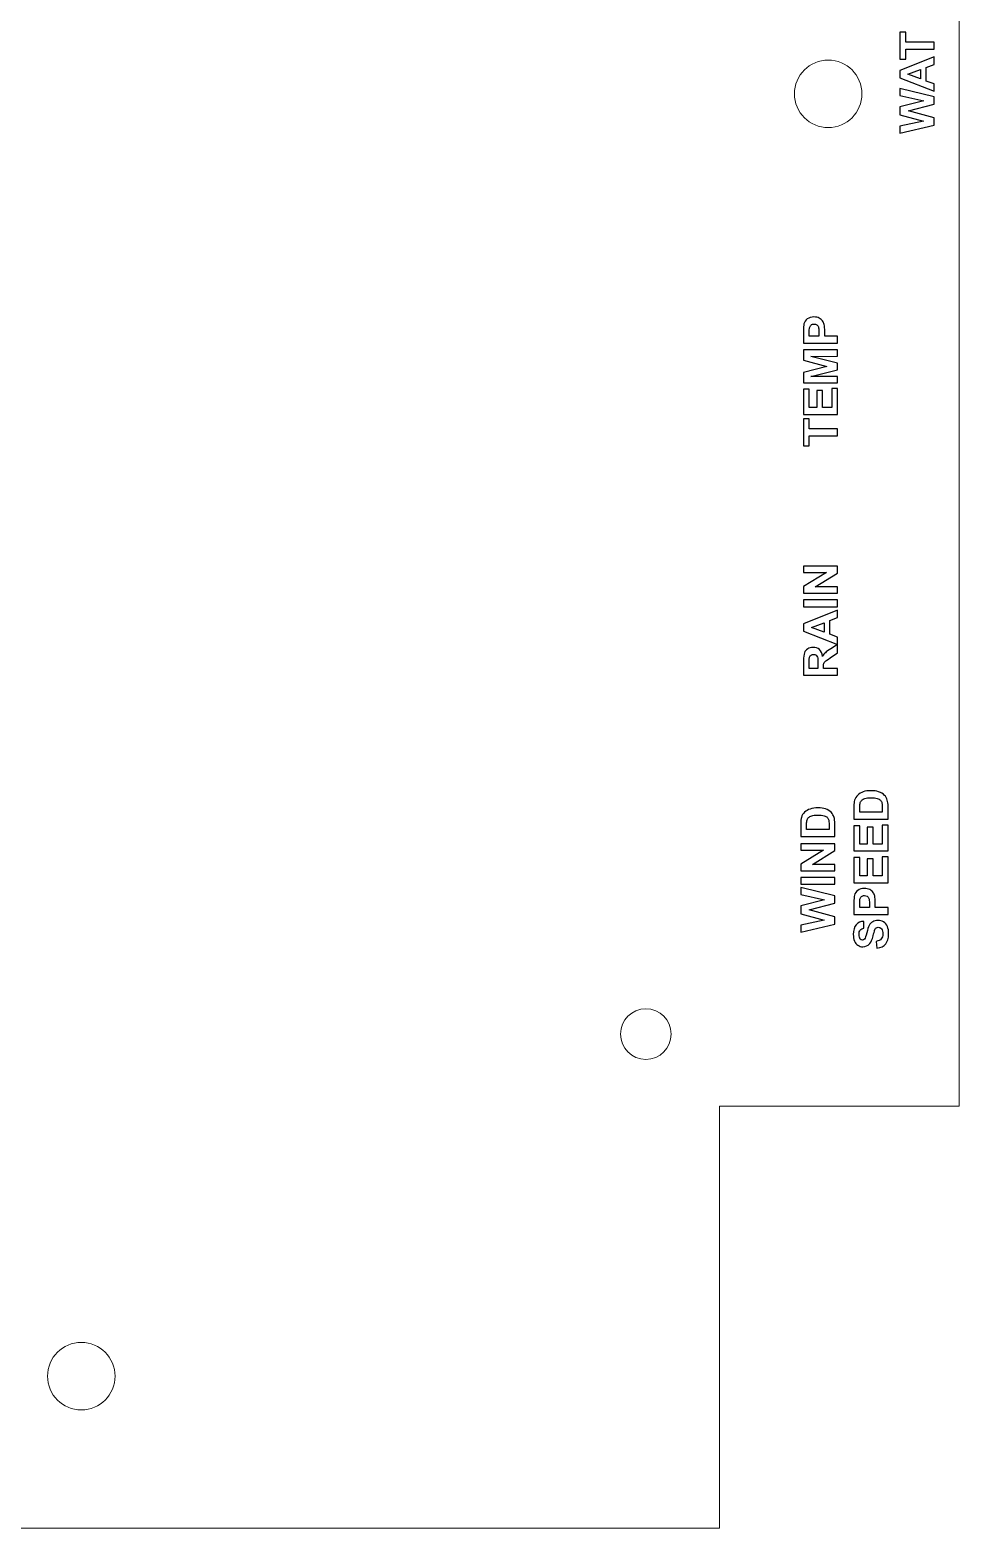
# Model space of a CAD drawing. Header units: millimetres. Extents: x -69 to 35, y -65 to 105.
# Drawn here: x -20.5 to 34.6, y -64.5 to 24.3 of the extents above; entities that cross this region are included whole.
import ezdxf

# ---------------------------------------------------------------- set-up
doc = ezdxf.new("R2010")
doc.units = ezdxf.units.MM
doc.header["$MEASUREMENT"] = 0
doc.layers.add('Layer 1', color=7, linetype='Continuous')

msp = doc.modelspace()

# ---------------------------------------------------------------- linework, layer by layer
at = {"layer": 'Layer 1', "color": 250, "lineweight": 20}
for centre, major_axis in [((26.8119, 20.4983), (0, 2)), ((16.0081, -35.2268), (0, 1.5)), ((-17.438, -55.5017), (0, 2))]:
    msp.add_ellipse(centre, major_axis=major_axis, ratio=1, dxfattribs=at)
msp.add_open_spline([(20.3802, 80.4983), (20.3802, 80.4983), (34.562, 80.4983), (34.562, 80.4983), (34.562, 80.4983), (34.562, 80.4983), (34.562, -39.5017), (34.562, -39.5017), (34.562, -39.5017), (34.562, -39.5017), (20.3802, -39.5017), (20.3802, -39.5017), (20.3802, -39.5017), (20.3802, -39.5017), (20.3802, -64.5017), (20.3802, -64.5017), (20.3802, -64.5017), (20.3802, -64.5017), (-55.2562, -64.5017), (-55.2562, -64.5017), (-55.2562, -64.5017), (-55.2562, -64.5017), (-55.2562, -39.5017), (-55.2562, -39.5017), (-55.2562, -39.5017), (-55.2562, -39.5017), (-69.438, -39.5017), (-69.438, -39.5017), (-69.438, -39.5017), (-69.438, -39.5017), (-69.438, 80.4983), (-69.438, 80.4983), (-69.438, 80.4983), (-69.438, 80.4983), (-55.2562, 80.4983), (-55.2562, 80.4983), (-55.2562, 80.4983), (-55.2562, 80.4983), (-55.2562, 105.4983), (-55.2562, 105.4983), (-55.2562, 105.4983), (-55.2562, 105.4983), (20.3802, 105.4983), (20.3802, 105.4983), (20.3802, 105.4983), (20.3802, 105.4983), (20.3802, 80.4983), (20.3802, 80.4983)], degree=3, knots=[0, 0, 0, 0, 0.0769231, 0.0769231, 0.0769231, 0.0769231, 0.1538462, 0.1538462, 0.1538462, 0.1538462, 0.2307692, 0.2307692, 0.2307692, 0.2307692, 0.3076923, 0.3076923, 0.3076923, 0.3076923, 0.3846154, 0.3846154, 0.3846154, 0.3846154, 0.4615385, 0.4615385, 0.4615385, 0.4615385, 0.5384615, 0.5384615, 0.5384615, 0.5384615, 0.6153846, 0.6153846, 0.6153846, 0.6153846, 0.6923077, 0.6923077, 0.6923077, 0.6923077, 0.7692308, 0.7692308, 0.7692308, 0.7692308, 0.8461538, 0.8461538, 0.8461538, 0.8461538, 1, 1, 1, 1], dxfattribs=at)
at = {"layer": 'Layer 1', "color": 250}
for points, knots in [([(33.0828, 23.1472), (33.0828, 23.1472), (31.4036, 23.1472), (31.4036, 23.1472), (31.4036, 23.1472), (31.4036, 23.1472), (31.4036, 22.5489), (31.4036, 22.5489), (31.4036, 22.5489), (31.4036, 22.5489), (31.0621, 22.5489), (31.0621, 22.5489), (31.0621, 22.5489), (31.0621, 22.5489), (31.0621, 24.1519), (31.0621, 24.1519), (31.0621, 24.1519), (31.0621, 24.1519), (31.4036, 24.1519), (31.4036, 24.1519), (31.4036, 24.1519), (31.4036, 24.1519), (31.4036, 23.5564), (31.4036, 23.5564), (31.4036, 23.5564), (31.4036, 23.5564), (33.0828, 23.5564), (33.0828, 23.5564), (33.0828, 23.5564), (33.0828, 23.5564), (33.0828, 23.1472), (33.0828, 23.1472)], [0, 0, 0, 0, 0.1111111, 0.1111111, 0.1111111, 0.1111111, 0.2222222, 0.2222222, 0.2222222, 0.2222222, 0.3333333, 0.3333333, 0.3333333, 0.3333333, 0.4444444, 0.4444444, 0.4444444, 0.4444444, 0.5555556, 0.5555556, 0.5555556, 0.5555556, 0.6666667, 0.6666667, 0.6666667, 0.6666667, 0.7777778, 0.7777778, 0.7777778, 0.7777778, 1, 1, 1, 1]), ([(33.0828, 22.6843), (33.0828, 22.6843), (33.0828, 22.2436), (33.0828, 22.2436), (33.0828, 22.2436), (33.0828, 22.2436), (32.6228, 22.0691), (32.6228, 22.0691), (32.6228, 22.0691), (32.6228, 22.0691), (32.6228, 21.2587), (32.6228, 21.2587), (32.6228, 21.2587), (32.6228, 21.2587), (33.0828, 21.0907), (33.0828, 21.0907), (33.0828, 21.0907), (33.0828, 21.0907), (33.0828, 20.658), (33.0828, 20.658), (33.0828, 20.658), (33.0828, 20.658), (31.0621, 21.4426), (31.0621, 21.4426), (31.0621, 21.4426), (31.0621, 21.4426), (31.0621, 21.8748), (31.0621, 21.8748), (31.0621, 21.8748), (31.0621, 21.8748), (33.0828, 22.6843), (33.0828, 22.6843)], [0, 0, 0, 0, 0.1111111, 0.1111111, 0.1111111, 0.1111111, 0.2222222, 0.2222222, 0.2222222, 0.2222222, 0.3333333, 0.3333333, 0.3333333, 0.3333333, 0.4444444, 0.4444444, 0.4444444, 0.4444444, 0.5555556, 0.5555556, 0.5555556, 0.5555556, 0.6666667, 0.6666667, 0.6666667, 0.6666667, 0.7777778, 0.7777778, 0.7777778, 0.7777778, 1, 1, 1, 1]), ([(32.2813, 21.9365), (32.2813, 21.9365), (31.5334, 21.6556), (31.5334, 21.6556), (31.5334, 21.6556), (31.5334, 21.6556), (32.2813, 21.3828), (32.2813, 21.3828), (32.2813, 21.3828), (32.2813, 21.3828), (32.2813, 21.9365), (32.2813, 21.9365)], [0, 0, 0, 0, 0.25, 0.25, 0.25, 0.25, 0.5, 0.5, 0.5, 0.5, 1, 1, 1, 1]), ([(33.0828, 18.6335), (33.0828, 18.6335), (31.0621, 18.1585), (31.0621, 18.1585), (31.0621, 18.1585), (31.0621, 18.1585), (31.0621, 18.579), (31.0621, 18.579), (31.0621, 18.579), (31.0621, 18.579), (32.4502, 18.8795), (32.4502, 18.8795), (32.4502, 18.8795), (32.4502, 18.8795), (31.0621, 19.2483), (31.0621, 19.2483), (31.0621, 19.2483), (31.0621, 19.2483), (31.0621, 19.7347), (31.0621, 19.7347), (31.0621, 19.7347), (31.0621, 19.7347), (32.4737, 20.0874), (32.4737, 20.0874), (32.4737, 20.0874), (32.4737, 20.0874), (31.0621, 20.3951), (31.0621, 20.3951), (31.0621, 20.3951), (31.0621, 20.3951), (31.0621, 20.8057), (31.0621, 20.8057), (31.0621, 20.8057), (31.0621, 20.8057), (33.0828, 20.3189), (33.0828, 20.3189), (33.0828, 20.3189), (33.0828, 20.3189), (33.0828, 19.8819), (33.0828, 19.8819), (33.0828, 19.8819), (33.0828, 19.8819), (31.572, 19.4835), (31.572, 19.4835), (31.572, 19.4835), (31.572, 19.4835), (33.0828, 19.0823), (33.0828, 19.0823), (33.0828, 19.0823), (33.0828, 19.0823), (33.0828, 18.6335), (33.0828, 18.6335)], [0, 0, 0, 0, 0.0714286, 0.0714286, 0.0714286, 0.0714286, 0.1428571, 0.1428571, 0.1428571, 0.1428571, 0.2142857, 0.2142857, 0.2142857, 0.2142857, 0.2857143, 0.2857143, 0.2857143, 0.2857143, 0.3571429, 0.3571429, 0.3571429, 0.3571429, 0.4285714, 0.4285714, 0.4285714, 0.4285714, 0.5, 0.5, 0.5, 0.5, 0.5714286, 0.5714286, 0.5714286, 0.5714286, 0.6428571, 0.6428571, 0.6428571, 0.6428571, 0.7142857, 0.7142857, 0.7142857, 0.7142857, 0.7857143, 0.7857143, 0.7857143, 0.7857143, 0.8571429, 0.8571429, 0.8571429, 0.8571429, 1, 1, 1, 1]), ([(27.3678, 5.7297), (27.3678, 5.7297), (25.3471, 5.7297), (25.3471, 5.7297), (25.3471, 5.7297), (25.3471, 5.7297), (25.3471, 6.384), (25.3471, 6.384), (25.3471, 6.384), (25.3471, 6.6319), (25.3575, 6.7932), (25.3772, 6.8685), (25.3772, 6.8685), (25.4078, 6.9842), (25.4736, 7.0811), (25.5752, 7.1592), (25.5752, 7.1592), (25.6768, 7.2372), (25.8081, 7.2763), (25.9689, 7.2763), (25.9689, 7.2763), (26.0931, 7.2763), (26.1971, 7.2537), (26.2817, 7.209), (26.2817, 7.209), (26.3664, 7.1639), (26.4327, 7.107), (26.4812, 7.0378), (26.4812, 7.0378), (26.5291, 6.9687), (26.5611, 6.8981), (26.5766, 6.8266), (26.5766, 6.8266), (26.5959, 6.7292), (26.6058, 6.5886), (26.6058, 6.4042), (26.6058, 6.4042), (26.6058, 6.4042), (26.6058, 6.1389), (26.6058, 6.1389), (26.6058, 6.1389), (26.6058, 6.1389), (27.3678, 6.1389), (27.3678, 6.1389), (27.3678, 6.1389), (27.3678, 6.1389), (27.3678, 5.7297), (27.3678, 5.7297)], [0, 0, 0, 0, 0.0769231, 0.0769231, 0.0769231, 0.0769231, 0.1538462, 0.1538462, 0.1538462, 0.1538462, 0.2307692, 0.2307692, 0.2307692, 0.2307692, 0.3076923, 0.3076923, 0.3076923, 0.3076923, 0.3846154, 0.3846154, 0.3846154, 0.3846154, 0.4615385, 0.4615385, 0.4615385, 0.4615385, 0.5384615, 0.5384615, 0.5384615, 0.5384615, 0.6153846, 0.6153846, 0.6153846, 0.6153846, 0.6923077, 0.6923077, 0.6923077, 0.6923077, 0.7692308, 0.7692308, 0.7692308, 0.7692308, 0.8461538, 0.8461538, 0.8461538, 0.8461538, 1, 1, 1, 1]), ([(25.6886, 6.1389), (25.6886, 6.1389), (26.2643, 6.1389), (26.2643, 6.1389), (26.2643, 6.1389), (26.2643, 6.1389), (26.2643, 6.3614), (26.2643, 6.3614), (26.2643, 6.3614), (26.2643, 6.5218), (26.2535, 6.6286), (26.2323, 6.6827), (26.2323, 6.6827), (26.2112, 6.7368), (26.1782, 6.7791), (26.1326, 6.8097), (26.1326, 6.8097), (26.0875, 6.8403), (26.0353, 6.8558), (25.975, 6.8558), (25.975, 6.8558), (25.9012, 6.8558), (25.8405, 6.8341), (25.7925, 6.7913), (25.7925, 6.7913), (25.7446, 6.7481), (25.7145, 6.694), (25.7022, 6.6277), (25.7022, 6.6277), (25.6933, 6.5792), (25.6886, 6.4818), (25.6886, 6.3351), (25.6886, 6.3351), (25.6886, 6.3351), (25.6886, 6.1389), (25.6886, 6.1389)], [0, 0, 0, 0, 0.1, 0.1, 0.1, 0.1, 0.2, 0.2, 0.2, 0.2, 0.3, 0.3, 0.3, 0.3, 0.4, 0.4, 0.4, 0.4, 0.5, 0.5, 0.5, 0.5, 0.6, 0.6, 0.6, 0.6, 0.7, 0.7, 0.7, 0.7, 0.8, 0.8, 0.8, 0.8, 1, 1, 1, 1]), ([(27.3678, 3.3732), (27.3678, 3.3732), (25.3471, 3.3732), (25.3471, 3.3732), (25.3471, 3.3732), (25.3471, 3.3732), (25.3471, 3.9861), (25.3471, 3.9861), (25.3471, 3.9861), (25.3471, 3.9861), (26.7253, 4.3482), (26.7253, 4.3482), (26.7253, 4.3482), (26.7253, 4.3482), (25.3471, 4.7062), (25.3471, 4.7062), (25.3471, 4.7062), (25.3471, 4.7062), (25.3471, 5.3205), (25.3471, 5.3205), (25.3471, 5.3205), (25.3471, 5.3205), (27.3678, 5.3205), (27.3678, 5.3205), (27.3678, 5.3205), (27.3678, 5.3205), (27.3678, 4.9423), (27.3678, 4.9423), (27.3678, 4.9423), (27.3678, 4.9423), (25.777, 4.9409), (25.777, 4.9409), (25.777, 4.9409), (25.777, 4.9409), (27.3678, 4.5425), (27.3678, 4.5425), (27.3678, 4.5425), (27.3678, 4.5425), (27.3678, 4.1493), (27.3678, 4.1493), (27.3678, 4.1493), (27.3678, 4.1493), (25.777, 3.7528), (25.777, 3.7528), (25.777, 3.7528), (25.777, 3.7528), (27.3678, 3.7514), (27.3678, 3.7514), (27.3678, 3.7514), (27.3678, 3.7514), (27.3678, 3.3732), (27.3678, 3.3732)], [0, 0, 0, 0, 0.0714286, 0.0714286, 0.0714286, 0.0714286, 0.1428571, 0.1428571, 0.1428571, 0.1428571, 0.2142857, 0.2142857, 0.2142857, 0.2142857, 0.2857143, 0.2857143, 0.2857143, 0.2857143, 0.3571429, 0.3571429, 0.3571429, 0.3571429, 0.4285714, 0.4285714, 0.4285714, 0.4285714, 0.5, 0.5, 0.5, 0.5, 0.5714286, 0.5714286, 0.5714286, 0.5714286, 0.6428571, 0.6428571, 0.6428571, 0.6428571, 0.7142857, 0.7142857, 0.7142857, 0.7142857, 0.7857143, 0.7857143, 0.7857143, 0.7857143, 0.8571429, 0.8571429, 0.8571429, 0.8571429, 1, 1, 1, 1]), ([(27.3678, 1.4964), (27.3678, 1.4964), (25.3471, 1.4964), (25.3471, 1.4964), (25.3471, 1.4964), (25.3471, 1.4964), (25.3471, 2.9922), (25.3471, 2.9922), (25.3471, 2.9922), (25.3471, 2.9922), (25.6886, 2.9922), (25.6886, 2.9922), (25.6886, 2.9922), (25.6886, 2.9922), (25.6886, 1.9056), (25.6886, 1.9056), (25.6886, 1.9056), (25.6886, 1.9056), (26.1373, 1.9056), (26.1373, 1.9056), (26.1373, 1.9056), (26.1373, 1.9056), (26.1373, 2.916), (26.1373, 2.916), (26.1373, 2.916), (26.1373, 2.916), (26.4788, 2.916), (26.4788, 2.916), (26.4788, 2.916), (26.4788, 2.916), (26.4788, 1.9056), (26.4788, 1.9056), (26.4788, 1.9056), (26.4788, 1.9056), (27.0263, 1.9056), (27.0263, 1.9056), (27.0263, 1.9056), (27.0263, 1.9056), (27.0263, 3.0317), (27.0263, 3.0317), (27.0263, 3.0317), (27.0263, 3.0317), (27.3678, 3.0317), (27.3678, 3.0317), (27.3678, 3.0317), (27.3678, 3.0317), (27.3678, 1.4964), (27.3678, 1.4964)], [0, 0, 0, 0, 0.0769231, 0.0769231, 0.0769231, 0.0769231, 0.1538462, 0.1538462, 0.1538462, 0.1538462, 0.2307692, 0.2307692, 0.2307692, 0.2307692, 0.3076923, 0.3076923, 0.3076923, 0.3076923, 0.3846154, 0.3846154, 0.3846154, 0.3846154, 0.4615385, 0.4615385, 0.4615385, 0.4615385, 0.5384615, 0.5384615, 0.5384615, 0.5384615, 0.6153846, 0.6153846, 0.6153846, 0.6153846, 0.6923077, 0.6923077, 0.6923077, 0.6923077, 0.7692308, 0.7692308, 0.7692308, 0.7692308, 0.8461538, 0.8461538, 0.8461538, 0.8461538, 1, 1, 1, 1]), ([(27.3678, 0.2269), (27.3678, 0.2269), (25.6886, 0.2269), (25.6886, 0.2269), (25.6886, 0.2269), (25.6886, 0.2269), (25.6886, -0.3714), (25.6886, -0.3714), (25.6886, -0.3714), (25.6886, -0.3714), (25.3471, -0.3714), (25.3471, -0.3714), (25.3471, -0.3714), (25.3471, -0.3714), (25.3471, 1.2316), (25.3471, 1.2316), (25.3471, 1.2316), (25.3471, 1.2316), (25.6886, 1.2316), (25.6886, 1.2316), (25.6886, 1.2316), (25.6886, 1.2316), (25.6886, 0.6361), (25.6886, 0.6361), (25.6886, 0.6361), (25.6886, 0.6361), (27.3678, 0.6361), (27.3678, 0.6361), (27.3678, 0.6361), (27.3678, 0.6361), (27.3678, 0.2269), (27.3678, 0.2269)], [0, 0, 0, 0, 0.1111111, 0.1111111, 0.1111111, 0.1111111, 0.2222222, 0.2222222, 0.2222222, 0.2222222, 0.3333333, 0.3333333, 0.3333333, 0.3333333, 0.4444444, 0.4444444, 0.4444444, 0.4444444, 0.5555556, 0.5555556, 0.5555556, 0.5555556, 0.6666667, 0.6666667, 0.6666667, 0.6666667, 0.7777778, 0.7777778, 0.7777778, 0.7777778, 1, 1, 1, 1]), ([(27.3678, -9.1019), (27.3678, -9.1019), (25.3471, -9.1019), (25.3471, -9.1019), (25.3471, -9.1019), (25.3471, -9.1019), (25.3471, -8.7058), (25.3471, -8.7058), (25.3471, -8.7058), (25.3471, -8.7058), (26.7013, -7.8742), (26.7013, -7.8742), (26.7013, -7.8742), (26.7013, -7.8742), (25.3471, -7.8742), (25.3471, -7.8742), (25.3471, -7.8742), (25.3471, -7.8742), (25.3471, -7.496), (25.3471, -7.496), (25.3471, -7.496), (25.3471, -7.496), (27.3678, -7.496), (27.3678, -7.496), (27.3678, -7.496), (27.3678, -7.496), (27.3678, -7.9048), (27.3678, -7.9048), (27.3678, -7.9048), (27.3678, -7.9048), (26.0395, -8.7237), (26.0395, -8.7237), (26.0395, -8.7237), (26.0395, -8.7237), (27.3678, -8.7237), (27.3678, -8.7237), (27.3678, -8.7237), (27.3678, -8.7237), (27.3678, -9.1019), (27.3678, -9.1019)], [0, 0, 0, 0, 0.0909091, 0.0909091, 0.0909091, 0.0909091, 0.1818182, 0.1818182, 0.1818182, 0.1818182, 0.2727273, 0.2727273, 0.2727273, 0.2727273, 0.3636364, 0.3636364, 0.3636364, 0.3636364, 0.4545455, 0.4545455, 0.4545455, 0.4545455, 0.5454545, 0.5454545, 0.5454545, 0.5454545, 0.6363636, 0.6363636, 0.6363636, 0.6363636, 0.7272727, 0.7272727, 0.7272727, 0.7272727, 0.8181818, 0.8181818, 0.8181818, 0.8181818, 1, 1, 1, 1]), ([(27.3678, -9.9001), (27.3678, -9.9001), (25.3471, -9.9001), (25.3471, -9.9001), (25.3471, -9.9001), (25.3471, -9.9001), (25.3471, -9.4909), (25.3471, -9.4909), (25.3471, -9.4909), (25.3471, -9.4909), (27.3678, -9.4909), (27.3678, -9.4909), (27.3678, -9.4909), (27.3678, -9.4909), (27.3678, -9.9001), (27.3678, -9.9001)], [0, 0, 0, 0, 0.2, 0.2, 0.2, 0.2, 0.4, 0.4, 0.4, 0.4, 0.6, 0.6, 0.6, 0.6, 1, 1, 1, 1]), ([(27.3678, -10.1038), (27.3678, -10.1038), (27.3678, -10.5445), (27.3678, -10.5445), (27.3678, -10.5445), (27.3678, -10.5445), (26.9078, -10.719), (26.9078, -10.719), (26.9078, -10.719), (26.9078, -10.719), (26.9078, -11.5294), (26.9078, -11.5294), (26.9078, -11.5294), (26.9078, -11.5294), (27.3678, -11.6974), (27.3678, -11.6974), (27.3678, -11.6974), (27.3678, -11.6974), (27.3678, -12.1301), (27.3678, -12.1301), (27.3678, -12.1301), (27.3678, -12.1301), (25.3471, -11.3455), (25.3471, -11.3455), (25.3471, -11.3455), (25.3471, -11.3455), (25.3471, -10.9133), (25.3471, -10.9133), (25.3471, -10.9133), (25.3471, -10.9133), (27.3678, -10.1038), (27.3678, -10.1038)], [0, 0, 0, 0, 0.1111111, 0.1111111, 0.1111111, 0.1111111, 0.2222222, 0.2222222, 0.2222222, 0.2222222, 0.3333333, 0.3333333, 0.3333333, 0.3333333, 0.4444444, 0.4444444, 0.4444444, 0.4444444, 0.5555556, 0.5555556, 0.5555556, 0.5555556, 0.6666667, 0.6666667, 0.6666667, 0.6666667, 0.7777778, 0.7777778, 0.7777778, 0.7777778, 1, 1, 1, 1]), ([(26.5663, -10.8516), (26.5663, -10.8516), (25.8184, -11.1325), (25.8184, -11.1325), (25.8184, -11.1325), (25.8184, -11.1325), (26.5663, -11.4053), (26.5663, -11.4053), (26.5663, -11.4053), (26.5663, -11.4053), (26.5663, -10.8516), (26.5663, -10.8516)], [0, 0, 0, 0, 0.25, 0.25, 0.25, 0.25, 0.5, 0.5, 0.5, 0.5, 1, 1, 1, 1]), ([(27.3678, -13.9622), (27.3678, -13.9622), (25.3471, -13.9622), (25.3471, -13.9622), (25.3471, -13.9622), (25.3471, -13.9622), (25.3471, -13.1028), (25.3471, -13.1028), (25.3471, -13.1028), (25.3471, -12.8869), (25.3654, -12.7298), (25.4017, -12.632), (25.4017, -12.632), (25.4379, -12.5337), (25.5023, -12.4556), (25.595, -12.3968), (25.595, -12.3968), (25.6881, -12.338), (25.794, -12.3084), (25.9134, -12.3084), (25.9134, -12.3084), (26.0654, -12.3084), (26.1905, -12.3526), (26.2892, -12.4415), (26.2892, -12.4415), (26.388, -12.5304), (26.4501, -12.663), (26.476, -12.8399), (26.476, -12.8399), (26.5273, -12.7519), (26.5837, -12.6795), (26.6453, -12.6226), (26.6453, -12.6226), (26.7069, -12.5652), (26.8165, -12.4881), (26.9736, -12.3912), (26.9736, -12.3912), (26.9736, -12.3912), (27.3678, -12.1447), (27.3678, -12.1447), (27.3678, -12.1447), (27.3678, -12.1447), (27.3678, -12.6325), (27.3678, -12.6325), (27.3678, -12.6325), (27.3678, -12.6325), (26.9266, -12.925), (26.9266, -12.925), (26.9266, -12.925), (26.77, -13.0299), (26.6712, -13.1019), (26.6307, -13.1409), (26.6307, -13.1409), (26.5898, -13.1795), (26.5616, -13.2204), (26.5465, -13.2637), (26.5465, -13.2637), (26.5315, -13.3074), (26.524, -13.3761), (26.524, -13.4702), (26.524, -13.4702), (26.524, -13.4702), (26.524, -13.553), (26.524, -13.553), (26.524, -13.553), (26.524, -13.553), (27.3678, -13.553), (27.3678, -13.553), (27.3678, -13.553), (27.3678, -13.553), (27.3678, -13.9622), (27.3678, -13.9622)], [0, 0, 0, 0, 0.0526316, 0.0526316, 0.0526316, 0.0526316, 0.1052632, 0.1052632, 0.1052632, 0.1052632, 0.1578947, 0.1578947, 0.1578947, 0.1578947, 0.2105263, 0.2105263, 0.2105263, 0.2105263, 0.2631579, 0.2631579, 0.2631579, 0.2631579, 0.3157895, 0.3157895, 0.3157895, 0.3157895, 0.3684211, 0.3684211, 0.3684211, 0.3684211, 0.4210526, 0.4210526, 0.4210526, 0.4210526, 0.4736842, 0.4736842, 0.4736842, 0.4736842, 0.5263158, 0.5263158, 0.5263158, 0.5263158, 0.5789474, 0.5789474, 0.5789474, 0.5789474, 0.6315789, 0.6315789, 0.6315789, 0.6315789, 0.6842105, 0.6842105, 0.6842105, 0.6842105, 0.7368421, 0.7368421, 0.7368421, 0.7368421, 0.7894737, 0.7894737, 0.7894737, 0.7894737, 0.8421053, 0.8421053, 0.8421053, 0.8421053, 0.8947368, 0.8947368, 0.8947368, 0.8947368, 1, 1, 1, 1]), ([(26.2022, -13.553), (26.2022, -13.553), (26.2022, -13.251), (26.2022, -13.251), (26.2022, -13.251), (26.2022, -13.0553), (26.1938, -12.9335), (26.1773, -12.8846), (26.1773, -12.8846), (26.1608, -12.8361), (26.1321, -12.7976), (26.0917, -12.7703), (26.0917, -12.7703), (26.0512, -12.7425), (26.0004, -12.7289), (25.9398, -12.7289), (25.9398, -12.7289), (25.8716, -12.7289), (25.817, -12.7472), (25.7747, -12.7834), (25.7747, -12.7834), (25.7328, -12.8197), (25.7065, -12.8709), (25.6956, -12.9368), (25.6956, -12.9368), (25.6909, -12.9702), (25.6886, -13.0694), (25.6886, -13.2345), (25.6886, -13.2345), (25.6886, -13.2345), (25.6886, -13.553), (25.6886, -13.553), (25.6886, -13.553), (25.6886, -13.553), (26.2022, -13.553), (26.2022, -13.553)], [0, 0, 0, 0, 0.1, 0.1, 0.1, 0.1, 0.2, 0.2, 0.2, 0.2, 0.3, 0.3, 0.3, 0.3, 0.4, 0.4, 0.4, 0.4, 0.5, 0.5, 0.5, 0.5, 0.6, 0.6, 0.6, 0.6, 0.7, 0.7, 0.7, 0.7, 0.8, 0.8, 0.8, 0.8, 1, 1, 1, 1]), ([(28.3362, -22.4908), (28.3362, -22.4908), (28.3362, -21.7467), (28.3362, -21.7467), (28.3362, -21.7467), (28.3362, -21.5787), (28.3489, -21.4508), (28.3748, -21.3628), (28.3748, -21.3628), (28.4096, -21.2448), (28.4717, -21.1432), (28.561, -21.059), (28.561, -21.059), (28.6499, -20.9743), (28.7591, -20.9103), (28.8884, -20.8661), (28.8884, -20.8661), (29.0173, -20.8224), (29.1768, -20.8003), (29.3658, -20.8003), (29.3658, -20.8003), (29.5323, -20.8003), (29.6753, -20.821), (29.7958, -20.8624), (29.7958, -20.8624), (29.943, -20.9127), (30.062, -20.9847), (30.1528, -21.0783), (30.1528, -21.0783), (30.2219, -21.1488), (30.2755, -21.2443), (30.3141, -21.3643), (30.3141, -21.3643), (30.3428, -21.4541), (30.3569, -21.574), (30.3569, -21.7246), (30.3569, -21.7246), (30.3569, -21.7246), (30.3569, -22.4908), (30.3569, -22.4908), (30.3569, -22.4908), (30.3569, -22.4908), (28.3362, -22.4908), (28.3362, -22.4908)], [0, 0, 0, 0, 0.0833333, 0.0833333, 0.0833333, 0.0833333, 0.1666667, 0.1666667, 0.1666667, 0.1666667, 0.25, 0.25, 0.25, 0.25, 0.3333333, 0.3333333, 0.3333333, 0.3333333, 0.4166667, 0.4166667, 0.4166667, 0.4166667, 0.5, 0.5, 0.5, 0.5, 0.5833333, 0.5833333, 0.5833333, 0.5833333, 0.6666667, 0.6666667, 0.6666667, 0.6666667, 0.75, 0.75, 0.75, 0.75, 0.8333333, 0.8333333, 0.8333333, 0.8333333, 1, 1, 1, 1]), ([(28.6777, -22.0816), (28.6777, -22.0816), (30.0154, -22.0816), (30.0154, -22.0816), (30.0154, -22.0816), (30.0154, -22.0816), (30.0154, -21.7782), (30.0154, -21.7782), (30.0154, -21.7782), (30.0154, -21.6648), (30.0088, -21.583), (29.9961, -21.5326), (29.9961, -21.5326), (29.9797, -21.4663), (29.9514, -21.4118), (29.9119, -21.3685), (29.9119, -21.3685), (29.8724, -21.3247), (29.8075, -21.2895), (29.7172, -21.2622), (29.7172, -21.2622), (29.6269, -21.2344), (29.5032, -21.2208), (29.347, -21.2208), (29.347, -21.2208), (29.1913, -21.2208), (29.0714, -21.2344), (28.9877, -21.2622), (28.9877, -21.2622), (28.9039, -21.2895), (28.839, -21.328), (28.792, -21.3774), (28.792, -21.3774), (28.7454, -21.4268), (28.7134, -21.4894), (28.697, -21.5656), (28.697, -21.5656), (28.6843, -21.622), (28.6777, -21.7335), (28.6777, -21.8991), (28.6777, -21.8991), (28.6777, -21.8991), (28.6777, -22.0816), (28.6777, -22.0816)], [0, 0, 0, 0, 0.0833333, 0.0833333, 0.0833333, 0.0833333, 0.1666667, 0.1666667, 0.1666667, 0.1666667, 0.25, 0.25, 0.25, 0.25, 0.3333333, 0.3333333, 0.3333333, 0.3333333, 0.4166667, 0.4166667, 0.4166667, 0.4166667, 0.5, 0.5, 0.5, 0.5, 0.5833333, 0.5833333, 0.5833333, 0.5833333, 0.6666667, 0.6666667, 0.6666667, 0.6666667, 0.75, 0.75, 0.75, 0.75, 0.8333333, 0.8333333, 0.8333333, 0.8333333, 1, 1, 1, 1]), ([(25.1834, -23.5126), (25.1834, -23.5126), (25.1834, -22.7685), (25.1834, -22.7685), (25.1834, -22.7685), (25.1834, -22.6005), (25.1961, -22.4726), (25.222, -22.3846), (25.222, -22.3846), (25.2568, -22.2666), (25.3189, -22.165), (25.4082, -22.0808), (25.4082, -22.0808), (25.4971, -21.9961), (25.6063, -21.9321), (25.7356, -21.8879), (25.7356, -21.8879), (25.8645, -21.8442), (26.024, -21.8221), (26.213, -21.8221), (26.213, -21.8221), (26.3795, -21.8221), (26.5225, -21.8428), (26.643, -21.8842), (26.643, -21.8842), (26.7902, -21.9345), (26.9092, -22.0065), (27, -22.1001), (27, -22.1001), (27.0691, -22.1706), (27.1227, -22.2661), (27.1613, -22.3861), (27.1613, -22.3861), (27.19, -22.4759), (27.2041, -22.5958), (27.2041, -22.7464), (27.2041, -22.7464), (27.2041, -22.7464), (27.2041, -23.5126), (27.2041, -23.5126), (27.2041, -23.5126), (27.2041, -23.5126), (25.1834, -23.5126), (25.1834, -23.5126)], [0, 0, 0, 0, 0.0833333, 0.0833333, 0.0833333, 0.0833333, 0.1666667, 0.1666667, 0.1666667, 0.1666667, 0.25, 0.25, 0.25, 0.25, 0.3333333, 0.3333333, 0.3333333, 0.3333333, 0.4166667, 0.4166667, 0.4166667, 0.4166667, 0.5, 0.5, 0.5, 0.5, 0.5833333, 0.5833333, 0.5833333, 0.5833333, 0.6666667, 0.6666667, 0.6666667, 0.6666667, 0.75, 0.75, 0.75, 0.75, 0.8333333, 0.8333333, 0.8333333, 0.8333333, 1, 1, 1, 1]), ([(25.5249, -23.1034), (25.5249, -23.1034), (26.8626, -23.1034), (26.8626, -23.1034), (26.8626, -23.1034), (26.8626, -23.1034), (26.8626, -22.8), (26.8626, -22.8), (26.8626, -22.8), (26.8626, -22.6866), (26.856, -22.6048), (26.8433, -22.5544), (26.8433, -22.5544), (26.8269, -22.4881), (26.7986, -22.4336), (26.7591, -22.3903), (26.7591, -22.3903), (26.7196, -22.3465), (26.6547, -22.3113), (26.5644, -22.284), (26.5644, -22.284), (26.4741, -22.2562), (26.3504, -22.2426), (26.1942, -22.2426), (26.1942, -22.2426), (26.0385, -22.2426), (25.9186, -22.2562), (25.8349, -22.284), (25.8349, -22.284), (25.7511, -22.3113), (25.6862, -22.3498), (25.6392, -22.3992), (25.6392, -22.3992), (25.5926, -22.4486), (25.5606, -22.5112), (25.5442, -22.5874), (25.5442, -22.5874), (25.5315, -22.6438), (25.5249, -22.7553), (25.5249, -22.9209), (25.5249, -22.9209), (25.5249, -22.9209), (25.5249, -23.1034), (25.5249, -23.1034)], [0, 0, 0, 0, 0.0833333, 0.0833333, 0.0833333, 0.0833333, 0.1666667, 0.1666667, 0.1666667, 0.1666667, 0.25, 0.25, 0.25, 0.25, 0.3333333, 0.3333333, 0.3333333, 0.3333333, 0.4166667, 0.4166667, 0.4166667, 0.4166667, 0.5, 0.5, 0.5, 0.5, 0.5833333, 0.5833333, 0.5833333, 0.5833333, 0.6666667, 0.6666667, 0.6666667, 0.6666667, 0.75, 0.75, 0.75, 0.75, 0.8333333, 0.8333333, 0.8333333, 0.8333333, 1, 1, 1, 1]), ([(30.3569, -24.3732), (30.3569, -24.3732), (28.3362, -24.3732), (28.3362, -24.3732), (28.3362, -24.3732), (28.3362, -24.3732), (28.3362, -22.8774), (28.3362, -22.8774), (28.3362, -22.8774), (28.3362, -22.8774), (28.6777, -22.8774), (28.6777, -22.8774), (28.6777, -22.8774), (28.6777, -22.8774), (28.6777, -23.964), (28.6777, -23.964), (28.6777, -23.964), (28.6777, -23.964), (29.1264, -23.964), (29.1264, -23.964), (29.1264, -23.964), (29.1264, -23.964), (29.1264, -22.9536), (29.1264, -22.9536), (29.1264, -22.9536), (29.1264, -22.9536), (29.4679, -22.9536), (29.4679, -22.9536), (29.4679, -22.9536), (29.4679, -22.9536), (29.4679, -23.964), (29.4679, -23.964), (29.4679, -23.964), (29.4679, -23.964), (30.0154, -23.964), (30.0154, -23.964), (30.0154, -23.964), (30.0154, -23.964), (30.0154, -22.8379), (30.0154, -22.8379), (30.0154, -22.8379), (30.0154, -22.8379), (30.3569, -22.8379), (30.3569, -22.8379), (30.3569, -22.8379), (30.3569, -22.8379), (30.3569, -24.3732), (30.3569, -24.3732)], [0, 0, 0, 0, 0.0769231, 0.0769231, 0.0769231, 0.0769231, 0.1538462, 0.1538462, 0.1538462, 0.1538462, 0.2307692, 0.2307692, 0.2307692, 0.2307692, 0.3076923, 0.3076923, 0.3076923, 0.3076923, 0.3846154, 0.3846154, 0.3846154, 0.3846154, 0.4615385, 0.4615385, 0.4615385, 0.4615385, 0.5384615, 0.5384615, 0.5384615, 0.5384615, 0.6153846, 0.6153846, 0.6153846, 0.6153846, 0.6923077, 0.6923077, 0.6923077, 0.6923077, 0.7692308, 0.7692308, 0.7692308, 0.7692308, 0.8461538, 0.8461538, 0.8461538, 0.8461538, 1, 1, 1, 1]), ([(27.2041, -25.5507), (27.2041, -25.5507), (25.1834, -25.5507), (25.1834, -25.5507), (25.1834, -25.5507), (25.1834, -25.5507), (25.1834, -25.1546), (25.1834, -25.1546), (25.1834, -25.1546), (25.1834, -25.1546), (26.5376, -24.323), (26.5376, -24.323), (26.5376, -24.323), (26.5376, -24.323), (25.1834, -24.323), (25.1834, -24.323), (25.1834, -24.323), (25.1834, -24.323), (25.1834, -23.9448), (25.1834, -23.9448), (25.1834, -23.9448), (25.1834, -23.9448), (27.2041, -23.9448), (27.2041, -23.9448), (27.2041, -23.9448), (27.2041, -23.9448), (27.2041, -24.3536), (27.2041, -24.3536), (27.2041, -24.3536), (27.2041, -24.3536), (25.8758, -25.1725), (25.8758, -25.1725), (25.8758, -25.1725), (25.8758, -25.1725), (27.2041, -25.1725), (27.2041, -25.1725), (27.2041, -25.1725), (27.2041, -25.1725), (27.2041, -25.5507), (27.2041, -25.5507)], [0, 0, 0, 0, 0.0909091, 0.0909091, 0.0909091, 0.0909091, 0.1818182, 0.1818182, 0.1818182, 0.1818182, 0.2727273, 0.2727273, 0.2727273, 0.2727273, 0.3636364, 0.3636364, 0.3636364, 0.3636364, 0.4545455, 0.4545455, 0.4545455, 0.4545455, 0.5454545, 0.5454545, 0.5454545, 0.5454545, 0.6363636, 0.6363636, 0.6363636, 0.6363636, 0.7272727, 0.7272727, 0.7272727, 0.7272727, 0.8181818, 0.8181818, 0.8181818, 0.8181818, 1, 1, 1, 1]), ([(30.3569, -26.2556), (30.3569, -26.2556), (28.3362, -26.2556), (28.3362, -26.2556), (28.3362, -26.2556), (28.3362, -26.2556), (28.3362, -24.7598), (28.3362, -24.7598), (28.3362, -24.7598), (28.3362, -24.7598), (28.6777, -24.7598), (28.6777, -24.7598), (28.6777, -24.7598), (28.6777, -24.7598), (28.6777, -25.8464), (28.6777, -25.8464), (28.6777, -25.8464), (28.6777, -25.8464), (29.1264, -25.8464), (29.1264, -25.8464), (29.1264, -25.8464), (29.1264, -25.8464), (29.1264, -24.836), (29.1264, -24.836), (29.1264, -24.836), (29.1264, -24.836), (29.4679, -24.836), (29.4679, -24.836), (29.4679, -24.836), (29.4679, -24.836), (29.4679, -25.8464), (29.4679, -25.8464), (29.4679, -25.8464), (29.4679, -25.8464), (30.0154, -25.8464), (30.0154, -25.8464), (30.0154, -25.8464), (30.0154, -25.8464), (30.0154, -24.7203), (30.0154, -24.7203), (30.0154, -24.7203), (30.0154, -24.7203), (30.3569, -24.7203), (30.3569, -24.7203), (30.3569, -24.7203), (30.3569, -24.7203), (30.3569, -26.2556), (30.3569, -26.2556)], [0, 0, 0, 0, 0.0769231, 0.0769231, 0.0769231, 0.0769231, 0.1538462, 0.1538462, 0.1538462, 0.1538462, 0.2307692, 0.2307692, 0.2307692, 0.2307692, 0.3076923, 0.3076923, 0.3076923, 0.3076923, 0.3846154, 0.3846154, 0.3846154, 0.3846154, 0.4615385, 0.4615385, 0.4615385, 0.4615385, 0.5384615, 0.5384615, 0.5384615, 0.5384615, 0.6153846, 0.6153846, 0.6153846, 0.6153846, 0.6923077, 0.6923077, 0.6923077, 0.6923077, 0.7692308, 0.7692308, 0.7692308, 0.7692308, 0.8461538, 0.8461538, 0.8461538, 0.8461538, 1, 1, 1, 1]), ([(27.2041, -26.3489), (27.2041, -26.3489), (25.1834, -26.3489), (25.1834, -26.3489), (25.1834, -26.3489), (25.1834, -26.3489), (25.1834, -25.9397), (25.1834, -25.9397), (25.1834, -25.9397), (25.1834, -25.9397), (27.2041, -25.9397), (27.2041, -25.9397), (27.2041, -25.9397), (27.2041, -25.9397), (27.2041, -26.3489), (27.2041, -26.3489)], [0, 0, 0, 0, 0.2, 0.2, 0.2, 0.2, 0.4, 0.4, 0.4, 0.4, 0.6, 0.6, 0.6, 0.6, 1, 1, 1, 1]), ([(27.2041, -28.721), (27.2041, -28.721), (25.1834, -29.196), (25.1834, -29.196), (25.1834, -29.196), (25.1834, -29.196), (25.1834, -28.7755), (25.1834, -28.7755), (25.1834, -28.7755), (25.1834, -28.7755), (26.5715, -28.475), (26.5715, -28.475), (26.5715, -28.475), (26.5715, -28.475), (25.1834, -28.1062), (25.1834, -28.1062), (25.1834, -28.1062), (25.1834, -28.1062), (25.1834, -27.6198), (25.1834, -27.6198), (25.1834, -27.6198), (25.1834, -27.6198), (26.595, -27.2671), (26.595, -27.2671), (26.595, -27.2671), (26.595, -27.2671), (25.1834, -26.9594), (25.1834, -26.9594), (25.1834, -26.9594), (25.1834, -26.9594), (25.1834, -26.5488), (25.1834, -26.5488), (25.1834, -26.5488), (25.1834, -26.5488), (27.2041, -27.0356), (27.2041, -27.0356), (27.2041, -27.0356), (27.2041, -27.0356), (27.2041, -27.4726), (27.2041, -27.4726), (27.2041, -27.4726), (27.2041, -27.4726), (25.6933, -27.871), (25.6933, -27.871), (25.6933, -27.871), (25.6933, -27.871), (27.2041, -28.2722), (27.2041, -28.2722), (27.2041, -28.2722), (27.2041, -28.2722), (27.2041, -28.721), (27.2041, -28.721)], [0, 0, 0, 0, 0.0714286, 0.0714286, 0.0714286, 0.0714286, 0.1428571, 0.1428571, 0.1428571, 0.1428571, 0.2142857, 0.2142857, 0.2142857, 0.2142857, 0.2857143, 0.2857143, 0.2857143, 0.2857143, 0.3571429, 0.3571429, 0.3571429, 0.3571429, 0.4285714, 0.4285714, 0.4285714, 0.4285714, 0.5, 0.5, 0.5, 0.5, 0.5714286, 0.5714286, 0.5714286, 0.5714286, 0.6428571, 0.6428571, 0.6428571, 0.6428571, 0.7142857, 0.7142857, 0.7142857, 0.7142857, 0.7857143, 0.7857143, 0.7857143, 0.7857143, 0.8571429, 0.8571429, 0.8571429, 0.8571429, 1, 1, 1, 1]), ([(30.3569, -28.138), (30.3569, -28.138), (28.3362, -28.138), (28.3362, -28.138), (28.3362, -28.138), (28.3362, -28.138), (28.3362, -27.4837), (28.3362, -27.4837), (28.3362, -27.4837), (28.3362, -27.2358), (28.3466, -27.0745), (28.3663, -26.9992), (28.3663, -26.9992), (28.3969, -26.8835), (28.4627, -26.7866), (28.5643, -26.7085), (28.5643, -26.7085), (28.6659, -26.6305), (28.7972, -26.5914), (28.958, -26.5914), (28.958, -26.5914), (29.0822, -26.5914), (29.1862, -26.614), (29.2708, -26.6587), (29.2708, -26.6587), (29.3555, -26.7038), (29.4218, -26.7607), (29.4703, -26.8299), (29.4703, -26.8299), (29.5182, -26.899), (29.5502, -26.9696), (29.5657, -27.0411), (29.5657, -27.0411), (29.585, -27.1385), (29.5949, -27.2791), (29.5949, -27.4635), (29.5949, -27.4635), (29.5949, -27.4635), (29.5949, -27.7288), (29.5949, -27.7288), (29.5949, -27.7288), (29.5949, -27.7288), (30.3569, -27.7288), (30.3569, -27.7288), (30.3569, -27.7288), (30.3569, -27.7288), (30.3569, -28.138), (30.3569, -28.138)], [0, 0, 0, 0, 0.0769231, 0.0769231, 0.0769231, 0.0769231, 0.1538462, 0.1538462, 0.1538462, 0.1538462, 0.2307692, 0.2307692, 0.2307692, 0.2307692, 0.3076923, 0.3076923, 0.3076923, 0.3076923, 0.3846154, 0.3846154, 0.3846154, 0.3846154, 0.4615385, 0.4615385, 0.4615385, 0.4615385, 0.5384615, 0.5384615, 0.5384615, 0.5384615, 0.6153846, 0.6153846, 0.6153846, 0.6153846, 0.6923077, 0.6923077, 0.6923077, 0.6923077, 0.7692308, 0.7692308, 0.7692308, 0.7692308, 0.8461538, 0.8461538, 0.8461538, 0.8461538, 1, 1, 1, 1]), ([(28.6777, -27.7288), (28.6777, -27.7288), (29.2534, -27.7288), (29.2534, -27.7288), (29.2534, -27.7288), (29.2534, -27.7288), (29.2534, -27.5063), (29.2534, -27.5063), (29.2534, -27.5063), (29.2534, -27.3459), (29.2426, -27.2391), (29.2214, -27.185), (29.2214, -27.185), (29.2003, -27.1309), (29.1673, -27.0886), (29.1217, -27.058), (29.1217, -27.058), (29.0766, -27.0274), (29.0244, -27.0119), (28.9641, -27.0119), (28.9641, -27.0119), (28.8903, -27.0119), (28.8296, -27.0336), (28.7816, -27.0764), (28.7816, -27.0764), (28.7337, -27.1196), (28.7036, -27.1737), (28.6913, -27.24), (28.6913, -27.24), (28.6824, -27.2885), (28.6777, -27.3859), (28.6777, -27.5326), (28.6777, -27.5326), (28.6777, -27.5326), (28.6777, -27.7288), (28.6777, -27.7288)], [0, 0, 0, 0, 0.1, 0.1, 0.1, 0.1, 0.2, 0.2, 0.2, 0.2, 0.3, 0.3, 0.3, 0.3, 0.4, 0.4, 0.4, 0.4, 0.5, 0.5, 0.5, 0.5, 0.6, 0.6, 0.6, 0.6, 0.7, 0.7, 0.7, 0.7, 0.8, 0.8, 0.8, 0.8, 1, 1, 1, 1]), ([(29.7021, -30.1276), (29.7021, -30.1276), (29.6626, -29.7297), (29.6626, -29.7297), (29.6626, -29.7297), (29.7958, -29.7057), (29.8931, -29.6577), (29.9557, -29.5848), (29.9557, -29.5848), (30.0182, -29.5119), (30.0493, -29.4136), (30.0493, -29.2899), (30.0493, -29.2899), (30.0493, -29.1591), (30.0215, -29.0604), (29.966, -28.994), (29.966, -28.994), (29.9105, -28.9277), (29.8456, -28.8943), (29.7713, -28.8943), (29.7713, -28.8943), (29.7233, -28.8943), (29.6829, -28.9084), (29.6495, -28.9362), (29.6495, -28.9362), (29.6156, -28.9639), (29.5864, -29.0129), (29.562, -29.0825), (29.562, -29.0825), (29.545, -29.13), (29.5159, -29.2382), (29.4736, -29.4075), (29.4736, -29.4075), (29.419, -29.6253), (29.3522, -29.7781), (29.2727, -29.8661), (29.2727, -29.8661), (29.1612, -29.9898), (29.0253, -30.0514), (28.8649, -30.0514), (28.8649, -30.0514), (28.7619, -30.0514), (28.665, -30.0223), (28.5752, -29.9644), (28.5752, -29.9644), (28.4853, -29.9061), (28.4171, -29.8224), (28.3701, -29.7128), (28.3701, -29.7128), (28.323, -29.6032), (28.2995, -29.4715), (28.2995, -29.3162), (28.2995, -29.3162), (28.2995, -29.0637), (28.3555, -28.8732), (28.4679, -28.7457), (28.4679, -28.7457), (28.5803, -28.6177), (28.7299, -28.551), (28.9176, -28.5444), (28.9176, -28.5444), (28.9176, -28.5444), (28.9317, -28.9536), (28.9317, -28.9536), (28.9317, -28.9536), (28.8273, -28.971), (28.7525, -29.0082), (28.7069, -29.0651), (28.7069, -29.0651), (28.6612, -29.122), (28.6382, -29.2076), (28.6382, -29.3214), (28.6382, -29.3214), (28.6382, -29.439), (28.6626, -29.5312), (28.7116, -29.5975), (28.7116, -29.5975), (28.7431, -29.6403), (28.7849, -29.662), (28.8376, -29.662), (28.8376, -29.662), (28.8856, -29.662), (28.9265, -29.6417), (28.9604, -29.6013), (28.9604, -29.6013), (29.0041, -29.55), (29.0493, -29.4254), (29.0963, -29.2273), (29.0963, -29.2273), (29.1429, -29.0293), (29.1918, -28.883), (29.2417, -28.7885), (29.2417, -28.7885), (29.292, -28.6935), (29.3602, -28.6192), (29.4472, -28.5655), (29.4472, -28.5655), (29.5342, -28.5119), (29.6415, -28.4851), (29.7689, -28.4851), (29.7689, -28.4851), (29.8847, -28.4851), (29.9933, -28.5171), (30.0944, -28.5815), (30.0944, -28.5815), (30.1956, -28.646), (30.2708, -28.7367), (30.3197, -28.8543), (30.3197, -28.8543), (30.3691, -28.9719), (30.3936, -29.1187), (30.3936, -29.2941), (30.3936, -29.2941), (30.3936, -29.5495), (30.3348, -29.7457), (30.2167, -29.8826), (30.2167, -29.8826), (30.0991, -30.0194), (29.9275, -30.1008), (29.7021, -30.1276)], [0, 0, 0, 0, 0.0322581, 0.0322581, 0.0322581, 0.0322581, 0.0645161, 0.0645161, 0.0645161, 0.0645161, 0.0967742, 0.0967742, 0.0967742, 0.0967742, 0.1290323, 0.1290323, 0.1290323, 0.1290323, 0.1612903, 0.1612903, 0.1612903, 0.1612903, 0.1935484, 0.1935484, 0.1935484, 0.1935484, 0.2258065, 0.2258065, 0.2258065, 0.2258065, 0.2580645, 0.2580645, 0.2580645, 0.2580645, 0.2903226, 0.2903226, 0.2903226, 0.2903226, 0.3225806, 0.3225806, 0.3225806, 0.3225806, 0.3548387, 0.3548387, 0.3548387, 0.3548387, 0.3870968, 0.3870968, 0.3870968, 0.3870968, 0.4193548, 0.4193548, 0.4193548, 0.4193548, 0.4516129, 0.4516129, 0.4516129, 0.4516129, 0.483871, 0.483871, 0.483871, 0.483871, 0.516129, 0.516129, 0.516129, 0.516129, 0.5483871, 0.5483871, 0.5483871, 0.5483871, 0.5806452, 0.5806452, 0.5806452, 0.5806452, 0.6129032, 0.6129032, 0.6129032, 0.6129032, 0.6451613, 0.6451613, 0.6451613, 0.6451613, 0.6774194, 0.6774194, 0.6774194, 0.6774194, 0.7096774, 0.7096774, 0.7096774, 0.7096774, 0.7419355, 0.7419355, 0.7419355, 0.7419355, 0.7741935, 0.7741935, 0.7741935, 0.7741935, 0.8064516, 0.8064516, 0.8064516, 0.8064516, 0.8387097, 0.8387097, 0.8387097, 0.8387097, 0.8709677, 0.8709677, 0.8709677, 0.8709677, 0.9032258, 0.9032258, 0.9032258, 0.9032258, 0.9354839, 0.9354839, 0.9354839, 0.9354839, 1, 1, 1, 1])]:
    msp.add_open_spline(points, degree=3, knots=knots, dxfattribs=at)

doc.saveas('drawing.dxf')
